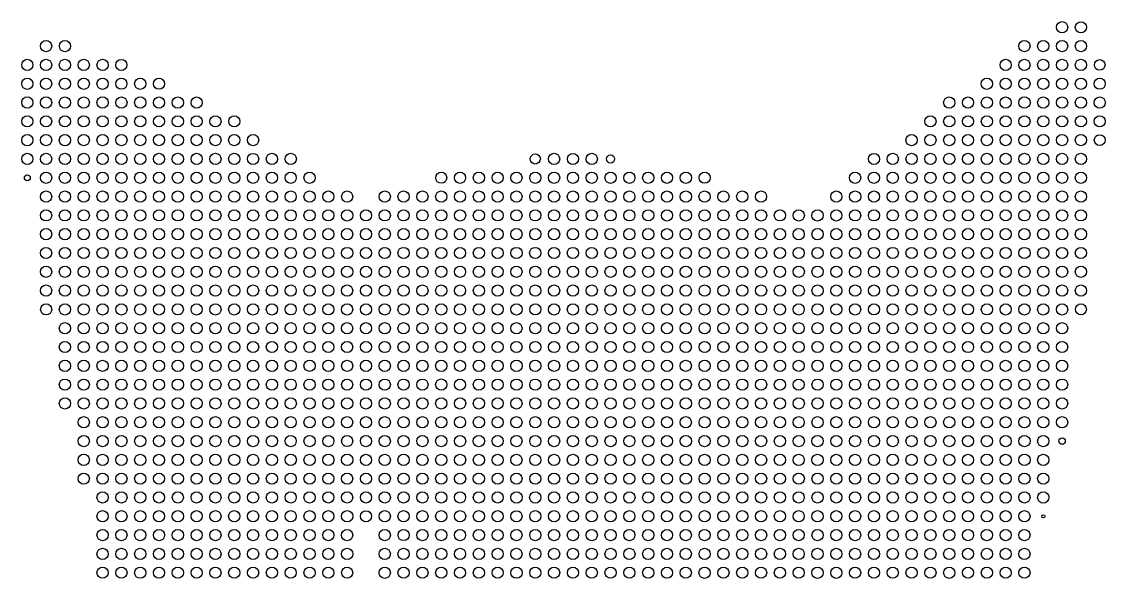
# Model space of a CAD drawing. Header units: centimetres. Extents: x -14.39 to -5.09, y -2.35 to 7.11.
# Drawn here: x -14.39 to -5.25, y 2.41 to 7.11 of the extents above; entities that cross this region are included whole.
import ezdxf

# ---------------------------------------------------------------- set-up
doc = ezdxf.new("R2010")
doc.units = ezdxf.units.CM
doc.layers.add('Predeterminado', color=7, linetype='Continuous')

msp = doc.modelspace()

# ---------------------------------------------------------------- linework, layer by layer
at = {"layer": 'Predeterminado'}
for centre, radius in [((-5.611, 7.0651), 0.0476), ((-5.4523, 7.0651), 0.0472), ((-14.1825, 6.9064), 0.0472), ((-14.0237, 6.9064), 0.0472), ((-5.9285, 6.9064), 0.0474), ((-5.7698, 6.9064), 0.0474), ((-5.611, 6.9064), 0.0476), ((-5.4523, 6.9064), 0.0476), ((-14.3412, 6.7476), 0.0472), ((-14.1825, 6.7476), 0.0474), ((-14.0237, 6.7476), 0.0475), ((-13.865, 6.7476), 0.0474), ((-13.7063, 6.7476), 0.0474), ((-13.5475, 6.7476), 0.0469), ((-6.0872, 6.7476), 0.0474), ((-5.9285, 6.7476), 0.0474), ((-5.7698, 6.7476), 0.0474), ((-5.611, 6.7476), 0.0474), ((-5.4523, 6.7476), 0.0474), ((-5.2936, 6.7476), 0.045), ((-14.3412, 6.5889), 0.0476), ((-14.1825, 6.5889), 0.0474), ((-14.0237, 6.5889), 0.0474), ((-13.865, 6.5889), 0.0474), ((-13.7063, 6.5889), 0.0475), ((-13.5475, 6.5889), 0.0472), ((-13.3888, 6.5889), 0.0474), ((-13.2301, 6.5889), 0.0472), ((-6.2459, 6.5889), 0.0476), ((-6.0872, 6.5889), 0.0474), ((-5.9285, 6.5889), 0.0474), ((-5.7698, 6.5889), 0.0474), ((-5.611, 6.5889), 0.0474), ((-5.4523, 6.5889), 0.0474), ((-5.2936, 6.5889), 0.0471), ((-14.3412, 6.4302), 0.0476), ((-14.1825, 6.4302), 0.0476), ((-14.0237, 6.4302), 0.0474), ((-13.865, 6.4302), 0.0475), ((-13.7063, 6.4302), 0.0476), ((-13.5475, 6.4302), 0.0474), ((-13.3888, 6.4302), 0.0476), ((-13.2301, 6.4302), 0.0474), ((-13.0713, 6.4302), 0.0474), ((-12.9126, 6.4302), 0.0474), ((-6.5634, 6.4302), 0.0471), ((-6.4047, 6.4302), 0.0474), ((-6.2459, 6.4302), 0.0474), ((-6.0872, 6.4302), 0.0475), ((-5.9285, 6.4302), 0.0476), ((-5.7698, 6.4302), 0.0474), ((-5.611, 6.4302), 0.0474), ((-5.4523, 6.4302), 0.0474), ((-5.2936, 6.4302), 0.0472), ((-14.3412, 6.2714), 0.0476), ((-14.1825, 6.2714), 0.0474), ((-14.0237, 6.2714), 0.0475), ((-13.865, 6.2714), 0.0475), ((-13.7063, 6.2714), 0.0474), ((-13.5475, 6.2714), 0.0476), ((-13.3888, 6.2714), 0.0475), ((-13.2301, 6.2714), 0.0472), ((-13.0713, 6.2714), 0.0474), ((-12.9126, 6.2714), 0.0476), ((-12.7539, 6.2714), 0.0474), ((-12.5951, 6.2714), 0.0472), ((-6.7221, 6.2714), 0.0474), ((-6.5634, 6.2714), 0.0476), ((-6.4047, 6.2714), 0.0474), ((-6.2459, 6.2714), 0.0474), ((-6.0872, 6.2714), 0.0476), ((-5.9285, 6.2714), 0.0474), ((-5.7698, 6.2714), 0.0474), ((-5.611, 6.2714), 0.0474), ((-5.4523, 6.2714), 0.0474), ((-5.2936, 6.2714), 0.0471), ((-14.3412, 6.1127), 0.0476), ((-14.1825, 6.1127), 0.0474), ((-14.0237, 6.1127), 0.0476), ((-13.865, 6.1127), 0.0474), ((-13.7063, 6.1127), 0.0474), ((-13.5475, 6.1127), 0.0474), ((-13.3888, 6.1127), 0.0474), ((-13.2301, 6.1127), 0.0474), ((-13.0713, 6.1127), 0.0474), ((-12.9126, 6.1127), 0.0474), ((-12.7539, 6.1127), 0.0474), ((-12.5951, 6.1127), 0.0474), ((-12.4364, 6.1127), 0.0474), ((-6.8809, 6.1127), 0.0475), ((-6.7221, 6.1127), 0.0474), ((-6.5634, 6.1127), 0.0474), ((-6.4047, 6.1127), 0.0474), ((-6.2459, 6.1127), 0.0474), ((-6.0872, 6.1127), 0.0474), ((-5.9285, 6.1127), 0.0474), ((-5.7698, 6.1127), 0.0474), ((-5.611, 6.1127), 0.0474), ((-5.4523, 6.1127), 0.0474), ((-5.2936, 6.1127), 0.0459), ((-14.3412, 5.954), 0.0474), ((-14.1825, 5.954), 0.0474), ((-14.0237, 5.954), 0.0475), ((-13.865, 5.954), 0.0474), ((-13.7063, 5.954), 0.0474), ((-13.5475, 5.954), 0.0474), ((-13.3888, 5.954), 0.0475), ((-13.2301, 5.954), 0.0474), ((-13.0713, 5.954), 0.0474), ((-12.9126, 5.954), 0.0474), ((-12.7539, 5.954), 0.0474), ((-12.5951, 5.954), 0.0474), ((-12.4364, 5.954), 0.0472), ((-12.2777, 5.954), 0.0476), ((-12.119, 5.954), 0.0476), ((-10.0555, 5.954), 0.0428), ((-9.8967, 5.954), 0.0476), ((-9.738, 5.954), 0.0471), ((-9.5793, 5.954), 0.0474), ((-9.4205, 5.954), 0.0344), ((-7.1983, 5.954), 0.0472), ((-7.0396, 5.954), 0.0474), ((-6.8809, 5.954), 0.0474), ((-6.7221, 5.954), 0.0474), ((-6.5634, 5.954), 0.0476), ((-6.4047, 5.954), 0.0474), ((-6.2459, 5.954), 0.0474), ((-6.0872, 5.954), 0.0474), ((-5.9285, 5.954), 0.0474), ((-5.7698, 5.954), 0.0474), ((-5.611, 5.954), 0.0474), ((-5.4523, 5.954), 0.0474), ((-14.3412, 5.7952), 0.025), ((-14.1825, 5.7952), 0.0475), ((-14.0237, 5.7952), 0.0474), ((-13.865, 5.7952), 0.0474), ((-13.7063, 5.7952), 0.0472), ((-13.5475, 5.7952), 0.0474), ((-13.3888, 5.7952), 0.0476), ((-13.2301, 5.7952), 0.0474), ((-13.0713, 5.7952), 0.0472), ((-12.9126, 5.7952), 0.0474), ((-12.7539, 5.7952), 0.0474), ((-12.5951, 5.7952), 0.0474), ((-12.4364, 5.7952), 0.0474), ((-12.2777, 5.7952), 0.0474), ((-12.119, 5.7952), 0.0474), ((-11.9602, 5.7952), 0.0474), ((-10.8491, 5.7952), 0.0467), ((-10.6904, 5.7952), 0.0474), ((-10.5317, 5.7952), 0.0474), ((-10.3729, 5.7952), 0.0472), ((-10.2142, 5.7952), 0.0474), ((-10.0555, 5.7952), 0.0474), ((-9.8967, 5.7952), 0.0476), ((-9.738, 5.7952), 0.0472), ((-9.5793, 5.7952), 0.0474), ((-9.4205, 5.7952), 0.0474), ((-9.2618, 5.7952), 0.0474), ((-9.1031, 5.7952), 0.0474), ((-8.9444, 5.7952), 0.0476), ((-8.7856, 5.7952), 0.0476), ((-8.6269, 5.7952), 0.0469), ((-7.3571, 5.7952), 0.0474), ((-7.1983, 5.7952), 0.0476), ((-7.0396, 5.7952), 0.0474), ((-6.8809, 5.7952), 0.0472), ((-6.7221, 5.7952), 0.0474), ((-6.5634, 5.7952), 0.0476), ((-6.4047, 5.7952), 0.0474), ((-6.2459, 5.7952), 0.0474), ((-6.0872, 5.7952), 0.0474), ((-5.9285, 5.7952), 0.0474), ((-5.7698, 5.7952), 0.0474), ((-5.611, 5.7952), 0.0474), ((-5.4523, 5.7952), 0.0474), ((-14.1825, 5.6365), 0.0474), ((-14.0237, 5.6365), 0.0474), ((-13.865, 5.6365), 0.0472), ((-13.7063, 5.6365), 0.0474), ((-13.5475, 5.6365), 0.0474), ((-13.3888, 5.6365), 0.0474), ((-13.2301, 5.6365), 0.0475), ((-13.0713, 5.6365), 0.0474), ((-12.9126, 5.6365), 0.0474), ((-12.7539, 5.6365), 0.0474), ((-12.5951, 5.6365), 0.0474), ((-12.4364, 5.6365), 0.0474), ((-12.2777, 5.6365), 0.0476), ((-12.119, 5.6365), 0.0474), ((-11.9602, 5.6365), 0.0474), ((-11.8015, 5.6365), 0.0474), ((-11.6428, 5.6365), 0.0472), ((-11.3253, 5.6365), 0.0476), ((-11.1666, 5.6365), 0.0474), ((-11.0078, 5.6365), 0.0474), ((-10.8491, 5.6365), 0.0475), ((-10.6904, 5.6365), 0.0474), ((-10.5317, 5.6365), 0.0474), ((-10.3729, 5.6365), 0.0474), ((-10.2142, 5.6365), 0.0474), ((-10.0555, 5.6365), 0.0474), ((-9.8967, 5.6365), 0.0476), ((-9.738, 5.6365), 0.0474), ((-9.5793, 5.6365), 0.0476), ((-9.4205, 5.6365), 0.0475), ((-9.2618, 5.6365), 0.0474), ((-9.1031, 5.6365), 0.0474), ((-8.9444, 5.6365), 0.0476), ((-8.7856, 5.6365), 0.0476), ((-8.6269, 5.6365), 0.0476), ((-8.4682, 5.6365), 0.0474), ((-8.3094, 5.6365), 0.0475), ((-8.1507, 5.6365), 0.0472), ((-7.5158, 5.6365), 0.0474), ((-7.3571, 5.6365), 0.0476), ((-7.1983, 5.6365), 0.0472), ((-7.0396, 5.6365), 0.0474), ((-6.8809, 5.6365), 0.0474), ((-6.7221, 5.6365), 0.0474), ((-6.5634, 5.6365), 0.0472), ((-6.4047, 5.6365), 0.0476), ((-6.2459, 5.6365), 0.0474), ((-6.0872, 5.6365), 0.0474), ((-5.9285, 5.6365), 0.0474), ((-5.7698, 5.6365), 0.0474), ((-5.611, 5.6365), 0.0474), ((-5.4523, 5.6365), 0.0476), ((-14.1825, 5.4778), 0.0475), ((-14.0237, 5.4778), 0.0474), ((-13.865, 5.4778), 0.0474), ((-13.7063, 5.4778), 0.0476), ((-13.5475, 5.4778), 0.0474), ((-13.3888, 5.4778), 0.0476), ((-13.2301, 5.4778), 0.0474), ((-13.0713, 5.4778), 0.0474), ((-12.9126, 5.4778), 0.0474), ((-12.7539, 5.4778), 0.0472), ((-12.5951, 5.4778), 0.0474), ((-12.4364, 5.4778), 0.0476), ((-12.2777, 5.4778), 0.0474), ((-12.119, 5.4778), 0.0474), ((-11.9602, 5.4778), 0.0474), ((-11.8015, 5.4778), 0.0474), ((-11.6428, 5.4778), 0.0476), ((-11.484, 5.4778), 0.0474), ((-11.3253, 5.4778), 0.0474), ((-11.1666, 5.4778), 0.0474), ((-11.0078, 5.4778), 0.0474), ((-10.8491, 5.4778), 0.0474), ((-10.6904, 5.4778), 0.0476), ((-10.5317, 5.4778), 0.0474), ((-10.3729, 5.4778), 0.0474), ((-10.2142, 5.4778), 0.0474), ((-10.0555, 5.4778), 0.0474), ((-9.8967, 5.4778), 0.0474), ((-9.738, 5.4778), 0.0474), ((-9.5793, 5.4778), 0.0474), ((-9.4205, 5.4778), 0.0474), ((-9.2618, 5.4778), 0.0474), ((-9.1031, 5.4778), 0.0472), ((-8.9444, 5.4778), 0.0476), ((-8.7856, 5.4778), 0.0476), ((-8.6269, 5.4778), 0.0476), ((-8.4682, 5.4778), 0.0474), ((-8.3094, 5.4778), 0.0474), ((-8.1507, 5.4778), 0.0476), ((-7.992, 5.4778), 0.0474), ((-7.8332, 5.4778), 0.0476), ((-7.6745, 5.4778), 0.0476), ((-7.5158, 5.4778), 0.0476), ((-7.3571, 5.4778), 0.0474), ((-7.1983, 5.4778), 0.0474), ((-7.0396, 5.4778), 0.0474), ((-6.8809, 5.4778), 0.0476), ((-6.7221, 5.4778), 0.0474), ((-6.5634, 5.4778), 0.0476), ((-6.4047, 5.4778), 0.0474), ((-6.2459, 5.4778), 0.0472), ((-6.0872, 5.4778), 0.0472), ((-5.9285, 5.4778), 0.0474), ((-5.7698, 5.4778), 0.0474), ((-5.611, 5.4778), 0.0476), ((-5.4523, 5.4778), 0.0474), ((-14.1825, 5.3191), 0.0474), ((-14.0237, 5.3191), 0.0474), ((-13.865, 5.3191), 0.0474), ((-13.7063, 5.3191), 0.0474), ((-13.5475, 5.3191), 0.0474), ((-13.3888, 5.3191), 0.0474), ((-13.2301, 5.3191), 0.0474), ((-13.0713, 5.3191), 0.0474), ((-12.9126, 5.3191), 0.0472), ((-12.7539, 5.3191), 0.0474), ((-12.5951, 5.3191), 0.0474), ((-12.4364, 5.3191), 0.0476), ((-12.2777, 5.3191), 0.0474), ((-12.119, 5.3191), 0.0474), ((-11.9602, 5.3191), 0.0475), ((-11.8015, 5.3191), 0.0474), ((-11.6428, 5.3191), 0.0474), ((-11.484, 5.3191), 0.0476), ((-11.3253, 5.3191), 0.0474), ((-11.1666, 5.3191), 0.0476), ((-11.0078, 5.3191), 0.0474), ((-10.8491, 5.3191), 0.0472), ((-10.6904, 5.3191), 0.0474), ((-10.5317, 5.3191), 0.0476), ((-10.3729, 5.3191), 0.0476), ((-10.2142, 5.3191), 0.0474), ((-10.0555, 5.3191), 0.0474), ((-9.8967, 5.3191), 0.0474), ((-9.738, 5.3191), 0.0474), ((-9.5793, 5.3191), 0.0474), ((-9.4205, 5.3191), 0.0476), ((-9.2618, 5.3191), 0.0474), ((-9.1031, 5.3191), 0.0474), ((-8.9444, 5.3191), 0.0472), ((-8.7856, 5.3191), 0.0474), ((-8.6269, 5.3191), 0.0474), ((-8.4682, 5.3191), 0.0476), ((-8.3094, 5.3191), 0.0476), ((-8.1507, 5.3191), 0.0474), ((-7.992, 5.3191), 0.0474), ((-7.8332, 5.3191), 0.0474), ((-7.6745, 5.3191), 0.0474), ((-7.5158, 5.3191), 0.0474), ((-7.3571, 5.3191), 0.0474), ((-7.1983, 5.3191), 0.0474), ((-7.0396, 5.3191), 0.0474), ((-6.8809, 5.3191), 0.0474), ((-6.7221, 5.3191), 0.0474), ((-6.5634, 5.3191), 0.0476), ((-6.4047, 5.3191), 0.0474), ((-6.2459, 5.3191), 0.0474), ((-6.0872, 5.3191), 0.0474), ((-5.9285, 5.3191), 0.0474), ((-5.7698, 5.3191), 0.0474), ((-5.611, 5.3191), 0.0476), ((-5.4523, 5.3191), 0.0474), ((-14.1825, 5.1603), 0.0474), ((-14.0237, 5.1603), 0.0474), ((-13.865, 5.1603), 0.0474), ((-13.7063, 5.1603), 0.0474), ((-13.5475, 5.1603), 0.0474), ((-13.3888, 5.1603), 0.0474), ((-13.2301, 5.1603), 0.0472), ((-13.0713, 5.1603), 0.0474), ((-12.9126, 5.1603), 0.0474), ((-12.7539, 5.1603), 0.0474), ((-12.5951, 5.1603), 0.0475), ((-12.4364, 5.1603), 0.0474), ((-12.2777, 5.1603), 0.0474), ((-12.119, 5.1603), 0.0476), ((-11.9602, 5.1603), 0.0474), ((-11.8015, 5.1603), 0.0476), ((-11.6428, 5.1603), 0.0476), ((-11.484, 5.1603), 0.0474), ((-11.3253, 5.1603), 0.0474), ((-11.1666, 5.1603), 0.0476), ((-11.0078, 5.1603), 0.0474), ((-10.8491, 5.1603), 0.0474), ((-10.6904, 5.1603), 0.0474), ((-10.5317, 5.1603), 0.0474), ((-10.3729, 5.1603), 0.0476), ((-10.2142, 5.1603), 0.0476), ((-10.0555, 5.1603), 0.0476), ((-9.8967, 5.1603), 0.0474), ((-9.738, 5.1603), 0.0476), ((-9.5793, 5.1603), 0.0474), ((-9.4205, 5.1603), 0.0476), ((-9.2618, 5.1603), 0.0476), ((-9.1031, 5.1603), 0.0476), ((-8.9444, 5.1603), 0.0474), ((-8.7856, 5.1603), 0.0474), ((-8.6269, 5.1603), 0.0474), ((-8.4682, 5.1603), 0.0476), ((-8.3094, 5.1603), 0.0476), ((-8.1507, 5.1603), 0.0476), ((-7.992, 5.1603), 0.0475), ((-7.8332, 5.1603), 0.0474), ((-7.6745, 5.1603), 0.0474), ((-7.5158, 5.1603), 0.0474), ((-7.3571, 5.1603), 0.0474), ((-7.1983, 5.1603), 0.0476), ((-7.0396, 5.1603), 0.0476), ((-6.8809, 5.1603), 0.0474), ((-6.7221, 5.1603), 0.0474), ((-6.5634, 5.1603), 0.0474), ((-6.4047, 5.1603), 0.0474), ((-6.2459, 5.1603), 0.0474), ((-6.0872, 5.1603), 0.0476), ((-5.9285, 5.1603), 0.0476), ((-5.7698, 5.1603), 0.0474), ((-5.611, 5.1603), 0.0474), ((-5.4523, 5.1603), 0.0474), ((-14.1825, 5.0016), 0.0476), ((-14.0237, 5.0016), 0.0474), ((-13.865, 5.0016), 0.0474), ((-13.7063, 5.0016), 0.0475), ((-13.5475, 5.0016), 0.0476), ((-13.3888, 5.0016), 0.0474), ((-13.2301, 5.0016), 0.0474), ((-13.0713, 5.0016), 0.0476), ((-12.9126, 5.0016), 0.0474), ((-12.7539, 5.0016), 0.0474), ((-12.5951, 5.0016), 0.0476), ((-12.4364, 5.0016), 0.0474), ((-12.2777, 5.0016), 0.0474), ((-12.119, 5.0016), 0.0476), ((-11.9602, 5.0016), 0.0474), ((-11.8015, 5.0016), 0.0474), ((-11.6428, 5.0016), 0.0475), ((-11.484, 5.0016), 0.0474), ((-11.3253, 5.0016), 0.0474), ((-11.1666, 5.0016), 0.0474), ((-11.0078, 5.0016), 0.0472), ((-10.8491, 5.0016), 0.0474), ((-10.6904, 5.0016), 0.0474), ((-10.5317, 5.0016), 0.0474), ((-10.3729, 5.0016), 0.0476), ((-10.2142, 5.0016), 0.0472), ((-10.0555, 5.0016), 0.0474), ((-9.8967, 5.0016), 0.0474), ((-9.738, 5.0016), 0.0475), ((-9.5793, 5.0016), 0.0474), ((-9.4205, 5.0016), 0.0476), ((-9.2618, 5.0016), 0.0472), ((-9.1031, 5.0016), 0.0474), ((-8.9444, 5.0016), 0.0474), ((-8.7856, 5.0016), 0.0475), ((-8.6269, 5.0016), 0.0474), ((-8.4682, 5.0016), 0.0476), ((-8.3094, 5.0016), 0.0474), ((-8.1507, 5.0016), 0.0474), ((-7.992, 5.0016), 0.0474), ((-7.8332, 5.0016), 0.0475), ((-7.6745, 5.0016), 0.0474), ((-7.5158, 5.0016), 0.0474), ((-7.3571, 5.0016), 0.0476), ((-7.1983, 5.0016), 0.0474), ((-7.0396, 5.0016), 0.0476), ((-6.8809, 5.0016), 0.0475), ((-6.7221, 5.0016), 0.0474), ((-6.5634, 5.0016), 0.0474), ((-6.4047, 5.0016), 0.0474), ((-6.2459, 5.0016), 0.0474), ((-6.0872, 5.0016), 0.0476), ((-5.9285, 5.0016), 0.0474), ((-5.7698, 5.0016), 0.0476), ((-5.611, 5.0016), 0.0474), ((-5.4523, 5.0016), 0.0474), ((-14.1825, 4.8429), 0.0476), ((-14.0237, 4.8429), 0.0474), ((-13.865, 4.8429), 0.0474), ((-13.7063, 4.8429), 0.0476), ((-13.5475, 4.8429), 0.0474), ((-13.3888, 4.8429), 0.0475), ((-13.2301, 4.8429), 0.0473), ((-13.0713, 4.8429), 0.0474), ((-12.9126, 4.8429), 0.0476), ((-12.7539, 4.8429), 0.0476), ((-12.5951, 4.8429), 0.0474), ((-12.4364, 4.8429), 0.0474), ((-12.2777, 4.8429), 0.0474), ((-12.119, 4.8429), 0.0472), ((-11.9602, 4.8429), 0.0474), ((-11.8015, 4.8429), 0.0476), ((-11.6428, 4.8429), 0.0474), ((-11.484, 4.8429), 0.0474), ((-11.3253, 4.8429), 0.0474), ((-11.1666, 4.8429), 0.0474), ((-11.0078, 4.8429), 0.0474), ((-10.8491, 4.8429), 0.0474), ((-10.6904, 4.8429), 0.0474), ((-10.5317, 4.8429), 0.0474), ((-10.3729, 4.8429), 0.0474), ((-10.2142, 4.8429), 0.0476), ((-10.0555, 4.8429), 0.0474), ((-9.8967, 4.8429), 0.0474), ((-9.738, 4.8429), 0.0474), ((-9.5793, 4.8429), 0.0476), ((-9.4205, 4.8429), 0.0474), ((-9.2618, 4.8429), 0.0474), ((-9.1031, 4.8429), 0.0476), ((-8.9444, 4.8429), 0.0474), ((-8.7856, 4.8429), 0.0474), ((-8.6269, 4.8429), 0.0474), ((-8.4682, 4.8429), 0.0474), ((-8.3094, 4.8429), 0.0476), ((-8.1507, 4.8429), 0.0476), ((-7.992, 4.8429), 0.0472), ((-7.8332, 4.8429), 0.0475), ((-7.6745, 4.8429), 0.0474), ((-7.5158, 4.8429), 0.0474), ((-7.3571, 4.8429), 0.0476), ((-7.1983, 4.8429), 0.0472), ((-7.0396, 4.8429), 0.0474), ((-6.8809, 4.8429), 0.0474), ((-6.7221, 4.8429), 0.0474), ((-6.5634, 4.8429), 0.0474), ((-6.4047, 4.8429), 0.0474), ((-6.2459, 4.8429), 0.0473), ((-6.0872, 4.8429), 0.0474), ((-5.9285, 4.8429), 0.0476), ((-5.7698, 4.8429), 0.0474), ((-5.611, 4.8429), 0.0476), ((-5.4523, 4.8429), 0.0474), ((-14.1825, 4.6841), 0.0469), ((-14.0237, 4.6841), 0.0474), ((-13.865, 4.6841), 0.0475), ((-13.7063, 4.6841), 0.0474), ((-13.5475, 4.6841), 0.0474), ((-13.3888, 4.6841), 0.0474), ((-13.2301, 4.6841), 0.0474), ((-13.0713, 4.6841), 0.0472), ((-12.9126, 4.6841), 0.0476), ((-12.7539, 4.6841), 0.0474), ((-12.5951, 4.6841), 0.0474), ((-12.4364, 4.6841), 0.0474), ((-12.2777, 4.6841), 0.0474), ((-12.119, 4.6841), 0.0472), ((-11.9602, 4.6841), 0.0474), ((-11.8015, 4.6841), 0.0472), ((-11.6428, 4.6841), 0.0474), ((-11.484, 4.6841), 0.0474), ((-11.3253, 4.6841), 0.0474), ((-11.1666, 4.6841), 0.0476), ((-11.0078, 4.6841), 0.0474), ((-10.8491, 4.6841), 0.0474), ((-10.6904, 4.6841), 0.0474), ((-10.5317, 4.6841), 0.0474), ((-10.3729, 4.6841), 0.0474), ((-10.2142, 4.6841), 0.0476), ((-10.0555, 4.6841), 0.0472), ((-9.8967, 4.6841), 0.0474), ((-9.738, 4.6841), 0.0475), ((-9.5793, 4.6841), 0.0474), ((-9.4205, 4.6841), 0.0474), ((-9.2618, 4.6841), 0.0475), ((-9.1031, 4.6841), 0.0472), ((-8.9444, 4.6841), 0.0475), ((-8.7856, 4.6841), 0.0474), ((-8.6269, 4.6841), 0.0474), ((-8.4682, 4.6841), 0.0474), ((-8.3094, 4.6841), 0.0474), ((-8.1507, 4.6841), 0.0472), ((-7.992, 4.6841), 0.0476), ((-7.8332, 4.6841), 0.0474), ((-7.6745, 4.6841), 0.0474), ((-7.5158, 4.6841), 0.0474), ((-7.3571, 4.6841), 0.0474), ((-7.1983, 4.6841), 0.0472), ((-7.0396, 4.6841), 0.0476), ((-6.8809, 4.6841), 0.0474), ((-6.7221, 4.6841), 0.0474), ((-6.5634, 4.6841), 0.0474), ((-6.4047, 4.6841), 0.0472), ((-6.2459, 4.6841), 0.0472), ((-6.0872, 4.6841), 0.0476), ((-5.9285, 4.6841), 0.0474), ((-5.7698, 4.6841), 0.0474), ((-5.611, 4.6841), 0.0476), ((-5.4523, 4.6841), 0.0465), ((-14.0237, 4.5254), 0.0474), ((-13.865, 4.5254), 0.0474), ((-13.7063, 4.5254), 0.0474), ((-13.5475, 4.5254), 0.0474), ((-13.3888, 4.5254), 0.0475), ((-13.2301, 4.5254), 0.0474), ((-13.0713, 4.5254), 0.0474), ((-12.9126, 4.5254), 0.0474), ((-12.7539, 4.5254), 0.0474), ((-12.5951, 4.5254), 0.0475), ((-12.4364, 4.5254), 0.0474), ((-12.2777, 4.5254), 0.0474), ((-12.119, 4.5254), 0.0474), ((-11.9602, 4.5254), 0.0476), ((-11.8015, 4.5254), 0.0474), ((-11.6428, 4.5254), 0.0474), ((-11.484, 4.5254), 0.0474), ((-11.3253, 4.5254), 0.0474), ((-11.1666, 4.5254), 0.0474), ((-11.0078, 4.5254), 0.0476), ((-10.8491, 4.5254), 0.0474), ((-10.6904, 4.5254), 0.0474), ((-10.5317, 4.5254), 0.0472), ((-10.3729, 4.5254), 0.0474), ((-10.2142, 4.5254), 0.0474), ((-10.0555, 4.5254), 0.0474), ((-9.8967, 4.5254), 0.0474), ((-9.738, 4.5254), 0.0474), ((-9.5793, 4.5254), 0.0474), ((-9.4205, 4.5254), 0.0474), ((-9.2618, 4.5254), 0.0474), ((-9.1031, 4.5254), 0.0474), ((-8.9444, 4.5254), 0.0475), ((-8.7856, 4.5254), 0.0474), ((-8.6269, 4.5254), 0.0474), ((-8.4682, 4.5254), 0.0474), ((-8.3094, 4.5254), 0.0474), ((-8.1507, 4.5254), 0.0474), ((-7.992, 4.5254), 0.0474), ((-7.8332, 4.5254), 0.0474), ((-7.6745, 4.5254), 0.0474), ((-7.5158, 4.5254), 0.0474), ((-7.3571, 4.5254), 0.0474), ((-7.1983, 4.5254), 0.0474), ((-7.0396, 4.5254), 0.0472), ((-6.8809, 4.5254), 0.0474), ((-6.7221, 4.5254), 0.0474), ((-6.5634, 4.5254), 0.0474), ((-6.4047, 4.5254), 0.0474), ((-6.2459, 4.5254), 0.0474), ((-6.0872, 4.5254), 0.0474), ((-5.9285, 4.5254), 0.0474), ((-5.7698, 4.5254), 0.0474), ((-5.611, 4.5254), 0.0474), ((-14.0237, 4.3667), 0.0474), ((-13.865, 4.3667), 0.0474), ((-13.7063, 4.3667), 0.0474), ((-13.5475, 4.3667), 0.0474), ((-13.3888, 4.3667), 0.0473), ((-13.2301, 4.3667), 0.0476), ((-13.0713, 4.3667), 0.0476), ((-12.9126, 4.3667), 0.0476), ((-12.7539, 4.3667), 0.0474), ((-12.5951, 4.3667), 0.0474), ((-12.4364, 4.3667), 0.0474), ((-12.2777, 4.3667), 0.0474), ((-12.119, 4.3667), 0.0475), ((-11.9602, 4.3667), 0.0476), ((-11.8015, 4.3667), 0.0474), ((-11.6428, 4.3667), 0.0474), ((-11.484, 4.3667), 0.0474), ((-11.3253, 4.3667), 0.0476), ((-11.1666, 4.3667), 0.0474), ((-11.0078, 4.3667), 0.0475), ((-10.8491, 4.3667), 0.0476), ((-10.6904, 4.3667), 0.0474), ((-10.5317, 4.3667), 0.0474), ((-10.3729, 4.3667), 0.0474), ((-10.2142, 4.3667), 0.0474), ((-10.0555, 4.3667), 0.0474), ((-9.8967, 4.3667), 0.0476), ((-9.738, 4.3667), 0.0476), ((-9.5793, 4.3667), 0.0474), ((-9.4205, 4.3667), 0.0474), ((-9.2618, 4.3667), 0.0474), ((-9.1031, 4.3667), 0.0474), ((-8.9444, 4.3667), 0.0476), ((-8.7856, 4.3667), 0.0474), ((-8.6269, 4.3667), 0.0474), ((-8.4682, 4.3667), 0.0474), ((-8.3094, 4.3667), 0.0474), ((-8.1507, 4.3667), 0.0474), ((-7.992, 4.3667), 0.0474), ((-7.8332, 4.3667), 0.0474), ((-7.6745, 4.3667), 0.0474), ((-7.5158, 4.3667), 0.0476), ((-7.3571, 4.3667), 0.0474), ((-7.1983, 4.3667), 0.0474), ((-7.0396, 4.3667), 0.0474), ((-6.8809, 4.3667), 0.0474), ((-6.7221, 4.3667), 0.0474), ((-6.5634, 4.3667), 0.0472), ((-6.4047, 4.3667), 0.0476), ((-6.2459, 4.3667), 0.0472), ((-6.0872, 4.3667), 0.0474), ((-5.9285, 4.3667), 0.0474), ((-5.7698, 4.3667), 0.0474), ((-5.611, 4.3667), 0.0472), ((-14.0237, 4.2079), 0.0474), ((-13.865, 4.2079), 0.0474), ((-13.7063, 4.2079), 0.0472), ((-13.5475, 4.2079), 0.0474), ((-13.3888, 4.2079), 0.0476), ((-13.2301, 4.2079), 0.0474), ((-13.0713, 4.2079), 0.0476), ((-12.9126, 4.2079), 0.0472), ((-12.7539, 4.2079), 0.0474), ((-12.5951, 4.2079), 0.0474), ((-12.4364, 4.2079), 0.0474), ((-12.2777, 4.2079), 0.0474), ((-12.119, 4.2079), 0.0472), ((-11.9602, 4.2079), 0.0473), ((-11.8015, 4.2079), 0.0474), ((-11.6428, 4.2079), 0.0472), ((-11.484, 4.2079), 0.0474), ((-11.3253, 4.2079), 0.0475), ((-11.1666, 4.2079), 0.0476), ((-11.0078, 4.2079), 0.0474), ((-10.8491, 4.2079), 0.0474), ((-10.6904, 4.2079), 0.0472), ((-10.5317, 4.2079), 0.0474), ((-10.3729, 4.2079), 0.0475), ((-10.2142, 4.2079), 0.0476), ((-10.0555, 4.2079), 0.0474), ((-9.8967, 4.2079), 0.0472), ((-9.738, 4.2079), 0.0472), ((-9.5793, 4.2079), 0.0474), ((-9.4205, 4.2079), 0.0474), ((-9.2618, 4.2079), 0.0472), ((-9.1031, 4.2079), 0.0476), ((-8.9444, 4.2079), 0.0475), ((-8.7856, 4.2079), 0.0472), ((-8.6269, 4.2079), 0.0474), ((-8.4682, 4.2079), 0.0474), ((-8.3094, 4.2079), 0.0475), ((-8.1507, 4.2079), 0.0474), ((-7.992, 4.2079), 0.0474), ((-7.8332, 4.2079), 0.0472), ((-7.6745, 4.2079), 0.0474), ((-7.5158, 4.2079), 0.0476), ((-7.3571, 4.2079), 0.0475), ((-7.1983, 4.2079), 0.0474), ((-7.0396, 4.2079), 0.0474), ((-6.8809, 4.2079), 0.0472), ((-6.7221, 4.2079), 0.0474), ((-6.5634, 4.2079), 0.0476), ((-6.4047, 4.2079), 0.0474), ((-6.2459, 4.2079), 0.0472), ((-6.0872, 4.2079), 0.0472), ((-5.9285, 4.2079), 0.0474), ((-5.7698, 4.2079), 0.0474), ((-5.611, 4.2079), 0.0474), ((-14.0237, 4.0492), 0.0474), ((-13.865, 4.0492), 0.0472), ((-13.7063, 4.0492), 0.0472), ((-13.5475, 4.0492), 0.0474), ((-13.3888, 4.0492), 0.0474), ((-13.2301, 4.0492), 0.0474), ((-13.0713, 4.0492), 0.0474), ((-12.9126, 4.0492), 0.0473), ((-12.7539, 4.0492), 0.0474), ((-12.5951, 4.0492), 0.0474), ((-12.4364, 4.0492), 0.0474), ((-12.2777, 4.0492), 0.0474), ((-12.119, 4.0492), 0.0474), ((-11.9602, 4.0492), 0.0474), ((-11.8015, 4.0492), 0.0474), ((-11.6428, 4.0492), 0.0472), ((-11.484, 4.0492), 0.0474), ((-11.3253, 4.0492), 0.0474), ((-11.1666, 4.0492), 0.0475), ((-11.0078, 4.0492), 0.0474), ((-10.8491, 4.0492), 0.0476), ((-10.6904, 4.0492), 0.0472), ((-10.5317, 4.0492), 0.0474), ((-10.3729, 4.0492), 0.0474), ((-10.2142, 4.0492), 0.0475), ((-10.0555, 4.0492), 0.0474), ((-9.8967, 4.0492), 0.0474), ((-9.738, 4.0492), 0.0472), ((-9.5793, 4.0492), 0.0476), ((-9.4205, 4.0492), 0.0474), ((-9.2618, 4.0492), 0.0476), ((-9.1031, 4.0492), 0.0474), ((-8.9444, 4.0492), 0.0474), ((-8.7856, 4.0492), 0.0472), ((-8.6269, 4.0492), 0.0476), ((-8.4682, 4.0492), 0.0474), ((-8.3094, 4.0492), 0.0475), ((-8.1507, 4.0492), 0.0474), ((-7.992, 4.0492), 0.0472), ((-7.8332, 4.0492), 0.0472), ((-7.6745, 4.0492), 0.0474), ((-7.5158, 4.0492), 0.0474), ((-7.3571, 4.0492), 0.0474), ((-7.1983, 4.0492), 0.0474), ((-7.0396, 4.0492), 0.0472), ((-6.8809, 4.0492), 0.0472), ((-6.7221, 4.0492), 0.0474), ((-6.5634, 4.0492), 0.0474), ((-6.4047, 4.0492), 0.0472), ((-6.2459, 4.0492), 0.0474), ((-6.0872, 4.0492), 0.0474), ((-5.9285, 4.0492), 0.0474), ((-5.7698, 4.0492), 0.0474), ((-5.611, 4.0492), 0.0474), ((-14.0237, 3.8905), 0.0474), ((-13.865, 3.8905), 0.0472), ((-13.7063, 3.8905), 0.0474), ((-13.5475, 3.8905), 0.0474), ((-13.3888, 3.8905), 0.0476), ((-13.2301, 3.8905), 0.0475), ((-13.0713, 3.8905), 0.0474), ((-12.9126, 3.8905), 0.0473), ((-12.7539, 3.8905), 0.0472), ((-12.5951, 3.8905), 0.0474), ((-12.4364, 3.8905), 0.0474), ((-12.2777, 3.8905), 0.0475), ((-12.119, 3.8905), 0.0476), ((-11.9602, 3.8905), 0.0472), ((-11.8015, 3.8905), 0.0472), ((-11.6428, 3.8905), 0.0476), ((-11.484, 3.8905), 0.0475), ((-11.3253, 3.8905), 0.0475), ((-11.1666, 3.8905), 0.0474), ((-11.0078, 3.8905), 0.0474), ((-10.8491, 3.8905), 0.0474), ((-10.6904, 3.8905), 0.0476), ((-10.5317, 3.8905), 0.0474), ((-10.3729, 3.8905), 0.0475), ((-10.2142, 3.8905), 0.0474), ((-10.0555, 3.8905), 0.0474), ((-9.8967, 3.8905), 0.0474), ((-9.738, 3.8905), 0.0475), ((-9.5793, 3.8905), 0.0474), ((-9.4205, 3.8905), 0.0474), ((-9.2618, 3.8905), 0.0474), ((-9.1031, 3.8905), 0.0474), ((-8.9444, 3.8905), 0.0474), ((-8.7856, 3.8905), 0.0476), ((-8.6269, 3.8905), 0.0474), ((-8.4682, 3.8905), 0.0474), ((-8.3094, 3.8905), 0.0474), ((-8.1507, 3.8905), 0.0474), ((-7.992, 3.8905), 0.0474), ((-7.8332, 3.8905), 0.0475), ((-7.6745, 3.8905), 0.0474), ((-7.5158, 3.8905), 0.0475), ((-7.3571, 3.8905), 0.0475), ((-7.1983, 3.8905), 0.0474), ((-7.0396, 3.8905), 0.0474), ((-6.8809, 3.8905), 0.0475), ((-6.7221, 3.8905), 0.0474), ((-6.5634, 3.8905), 0.0476), ((-6.4047, 3.8905), 0.0475), ((-6.2459, 3.8905), 0.0474), ((-6.0872, 3.8905), 0.0474), ((-5.9285, 3.8905), 0.0474), ((-5.7698, 3.8905), 0.0472), ((-5.611, 3.8905), 0.0475), ((-13.865, 3.7317), 0.0474), ((-13.7063, 3.7317), 0.0474), ((-13.5475, 3.7317), 0.0474), ((-13.3888, 3.7317), 0.0474), ((-13.2301, 3.7317), 0.0474), ((-13.0713, 3.7317), 0.0474), ((-12.9126, 3.7317), 0.0475), ((-12.7539, 3.7317), 0.0474), ((-12.5951, 3.7317), 0.0476), ((-12.4364, 3.7317), 0.0474), ((-12.2777, 3.7317), 0.0474), ((-12.119, 3.7317), 0.0474), ((-11.9602, 3.7317), 0.0474), ((-11.8015, 3.7317), 0.0474), ((-11.6428, 3.7317), 0.0474), ((-11.484, 3.7317), 0.0474), ((-11.3253, 3.7317), 0.0474), ((-11.1666, 3.7317), 0.0474), ((-11.0078, 3.7317), 0.0474), ((-10.8491, 3.7317), 0.0474), ((-10.6904, 3.7317), 0.0474), ((-10.5317, 3.7317), 0.0474), ((-10.3729, 3.7317), 0.0474), ((-10.2142, 3.7317), 0.0474), ((-10.0555, 3.7317), 0.0474), ((-9.8967, 3.7317), 0.0474), ((-9.738, 3.7317), 0.0474), ((-9.5793, 3.7317), 0.0474), ((-9.4205, 3.7317), 0.0474), ((-9.2618, 3.7317), 0.0474), ((-9.1031, 3.7317), 0.0474), ((-8.9444, 3.7317), 0.0474), ((-8.7856, 3.7317), 0.0474), ((-8.6269, 3.7317), 0.0474), ((-8.4682, 3.7317), 0.0474), ((-8.3094, 3.7317), 0.0474), ((-8.1507, 3.7317), 0.0474), ((-7.992, 3.7317), 0.0474), ((-7.8332, 3.7317), 0.0474), ((-7.6745, 3.7317), 0.0474), ((-7.5158, 3.7317), 0.0473), ((-7.3571, 3.7317), 0.0474), ((-7.1983, 3.7317), 0.0474), ((-7.0396, 3.7317), 0.0474), ((-6.8809, 3.7317), 0.0474), ((-6.7221, 3.7317), 0.0476), ((-6.5634, 3.7317), 0.0474), ((-6.4047, 3.7317), 0.0474), ((-6.2459, 3.7317), 0.0474), ((-6.0872, 3.7317), 0.0475), ((-5.9285, 3.7317), 0.0474), ((-5.7698, 3.7317), 0.0474), ((-5.611, 3.7317), 0.0474), ((-13.865, 3.573), 0.0474), ((-13.7063, 3.573), 0.0475), ((-13.5475, 3.573), 0.0475), ((-13.3888, 3.573), 0.0474), ((-13.2301, 3.573), 0.0474), ((-13.0713, 3.573), 0.0474), ((-12.9126, 3.573), 0.0474), ((-12.7539, 3.573), 0.0476), ((-12.5951, 3.573), 0.0475), ((-12.4364, 3.573), 0.0474), ((-12.2777, 3.573), 0.0474), ((-12.119, 3.573), 0.0474), ((-11.9602, 3.573), 0.0474), ((-11.8015, 3.573), 0.0476), ((-11.6428, 3.573), 0.0472), ((-11.484, 3.573), 0.0476), ((-11.3253, 3.573), 0.0474), ((-11.1666, 3.573), 0.0474), ((-11.0078, 3.573), 0.0474), ((-10.8491, 3.573), 0.0474), ((-10.6904, 3.573), 0.0475), ((-10.5317, 3.573), 0.0476), ((-10.3729, 3.573), 0.0474), ((-10.2142, 3.573), 0.0474), ((-10.0555, 3.573), 0.0474), ((-9.8967, 3.573), 0.0474), ((-9.738, 3.573), 0.0474), ((-9.5793, 3.573), 0.0475), ((-9.4205, 3.573), 0.0474), ((-9.2618, 3.573), 0.0474), ((-9.1031, 3.573), 0.0474), ((-8.9444, 3.573), 0.0474), ((-8.7856, 3.573), 0.0475), ((-8.6269, 3.573), 0.0475), ((-8.4682, 3.573), 0.0474), ((-8.3094, 3.573), 0.0474), ((-8.1507, 3.573), 0.0474), ((-7.992, 3.573), 0.0474), ((-7.8332, 3.573), 0.0475), ((-7.6745, 3.573), 0.0475), ((-7.5158, 3.573), 0.0474), ((-7.3571, 3.573), 0.0474), ((-7.1983, 3.573), 0.0474), ((-7.0396, 3.573), 0.0474), ((-6.8809, 3.573), 0.0475), ((-6.7221, 3.573), 0.0474), ((-6.5634, 3.573), 0.0474), ((-6.4047, 3.573), 0.0474), ((-6.2459, 3.573), 0.0474), ((-6.0872, 3.573), 0.0474), ((-5.9285, 3.573), 0.0476), ((-5.7698, 3.573), 0.0476), ((-5.611, 3.573), 0.0271), ((-13.865, 3.4143), 0.0476), ((-13.7063, 3.4143), 0.0475), ((-13.5475, 3.4143), 0.0475), ((-13.3888, 3.4143), 0.0474), ((-13.2301, 3.4143), 0.0472), ((-13.0713, 3.4143), 0.0476), ((-12.9126, 3.4143), 0.0474), ((-12.7539, 3.4143), 0.0476), ((-12.5951, 3.4143), 0.0475), ((-12.4364, 3.4143), 0.0474), ((-12.2777, 3.4143), 0.0474), ((-12.119, 3.4143), 0.0476), ((-11.9602, 3.4143), 0.0474), ((-11.8015, 3.4143), 0.0476), ((-11.6428, 3.4143), 0.0476), ((-11.484, 3.4143), 0.0474), ((-11.3253, 3.4143), 0.0474), ((-11.1666, 3.4143), 0.0476), ((-11.0078, 3.4143), 0.0474), ((-10.8491, 3.4143), 0.0474), ((-10.6904, 3.4143), 0.0475), ((-10.5317, 3.4143), 0.0474), ((-10.3729, 3.4143), 0.0474), ((-10.2142, 3.4143), 0.0474), ((-10.0555, 3.4143), 0.0474), ((-9.8967, 3.4143), 0.0474), ((-9.738, 3.4143), 0.0475), ((-9.5793, 3.4143), 0.0475), ((-9.4205, 3.4143), 0.0474), ((-9.2618, 3.4143), 0.0474), ((-9.1031, 3.4143), 0.0474), ((-8.9444, 3.4143), 0.0474), ((-8.7856, 3.4143), 0.0475), ((-8.6269, 3.4143), 0.0475), ((-8.4682, 3.4143), 0.0474), ((-8.3094, 3.4143), 0.0474), ((-8.1507, 3.4143), 0.0474), ((-7.992, 3.4143), 0.0476), ((-7.8332, 3.4143), 0.0474), ((-7.6745, 3.4143), 0.0475), ((-7.5158, 3.4143), 0.0474), ((-7.3571, 3.4143), 0.0474), ((-7.1983, 3.4143), 0.0474), ((-7.0396, 3.4143), 0.0476), ((-6.8809, 3.4143), 0.0475), ((-6.7221, 3.4143), 0.0474), ((-6.5634, 3.4143), 0.0472), ((-6.4047, 3.4143), 0.0474), ((-6.2459, 3.4143), 0.0476), ((-6.0872, 3.4143), 0.0475), ((-5.9285, 3.4143), 0.0476), ((-5.7698, 3.4143), 0.0475), ((-13.865, 3.2556), 0.0476), ((-13.7063, 3.2556), 0.0474), ((-13.5475, 3.2556), 0.0474), ((-13.3888, 3.2556), 0.0475), ((-13.2301, 3.2556), 0.0474), ((-13.0713, 3.2556), 0.0476), ((-12.9126, 3.2556), 0.0474), ((-12.7539, 3.2556), 0.0474), ((-12.5951, 3.2556), 0.0474), ((-12.4364, 3.2556), 0.0474), ((-12.2777, 3.2556), 0.0474), ((-12.119, 3.2556), 0.0474), ((-11.9602, 3.2556), 0.0474), ((-11.8015, 3.2556), 0.0474), ((-11.6428, 3.2556), 0.0474), ((-11.484, 3.2556), 0.0474), ((-11.3253, 3.2556), 0.0474), ((-11.1666, 3.2556), 0.0474), ((-11.0078, 3.2556), 0.0474), ((-10.8491, 3.2556), 0.0474), ((-10.6904, 3.2556), 0.0475), ((-10.5317, 3.2556), 0.0475), ((-10.3729, 3.2556), 0.0476), ((-10.2142, 3.2556), 0.0473), ((-10.0555, 3.2556), 0.0474), ((-9.8967, 3.2556), 0.0474), ((-9.738, 3.2556), 0.0474), ((-9.5793, 3.2556), 0.0474), ((-9.4205, 3.2556), 0.0476), ((-9.2618, 3.2556), 0.0472), ((-9.1031, 3.2556), 0.0474), ((-8.9444, 3.2556), 0.0475), ((-8.7856, 3.2556), 0.0475), ((-8.6269, 3.2556), 0.0474), ((-8.4682, 3.2556), 0.0476), ((-8.3094, 3.2556), 0.0472), ((-8.1507, 3.2556), 0.0474), ((-7.992, 3.2556), 0.0474), ((-7.8332, 3.2556), 0.0475), ((-7.6745, 3.2556), 0.0474), ((-7.5158, 3.2556), 0.0474), ((-7.3571, 3.2556), 0.0474), ((-7.1983, 3.2556), 0.0474), ((-7.0396, 3.2556), 0.0474), ((-6.8809, 3.2556), 0.0475), ((-6.7221, 3.2556), 0.0474), ((-6.5634, 3.2556), 0.0472), ((-6.4047, 3.2556), 0.0472), ((-6.2459, 3.2556), 0.0474), ((-6.0872, 3.2556), 0.0475), ((-5.9285, 3.2556), 0.0474), ((-5.7698, 3.2556), 0.0474), ((-13.7063, 3.0968), 0.0474), ((-13.5475, 3.0968), 0.0474), ((-13.3888, 3.0968), 0.0474), ((-13.2301, 3.0968), 0.0473), ((-13.0713, 3.0968), 0.0472), ((-12.9126, 3.0968), 0.0475), ((-12.7539, 3.0968), 0.0474), ((-12.5951, 3.0968), 0.0474), ((-12.4364, 3.0968), 0.0474), ((-12.2777, 3.0968), 0.0474), ((-12.119, 3.0968), 0.0474), ((-11.9602, 3.0968), 0.0474), ((-11.8015, 3.0968), 0.0474), ((-11.6428, 3.0968), 0.0474), ((-11.484, 3.0968), 0.0474), ((-11.3253, 3.0968), 0.0474), ((-11.1666, 3.0968), 0.0475), ((-11.0078, 3.0968), 0.0474), ((-10.8491, 3.0968), 0.0474), ((-10.6904, 3.0968), 0.0474), ((-10.5317, 3.0968), 0.0474), ((-10.3729, 3.0968), 0.0474), ((-10.2142, 3.0968), 0.0476), ((-10.0555, 3.0968), 0.0476), ((-9.8967, 3.0968), 0.0474), ((-9.738, 3.0968), 0.0475), ((-9.5793, 3.0968), 0.0474), ((-9.4205, 3.0968), 0.0474), ((-9.2618, 3.0968), 0.0476), ((-9.1031, 3.0968), 0.0474), ((-8.9444, 3.0968), 0.0474), ((-8.7856, 3.0968), 0.0474), ((-8.6269, 3.0968), 0.0474), ((-8.4682, 3.0968), 0.0474), ((-8.3094, 3.0968), 0.0474), ((-8.1507, 3.0968), 0.0474), ((-7.992, 3.0968), 0.0474), ((-7.8332, 3.0968), 0.0474), ((-7.6745, 3.0968), 0.0474), ((-7.5158, 3.0968), 0.0474), ((-7.3571, 3.0968), 0.0474), ((-7.1983, 3.0968), 0.0472), ((-7.0396, 3.0968), 0.0476), ((-6.8809, 3.0968), 0.0474), ((-6.7221, 3.0968), 0.0473), ((-6.5634, 3.0968), 0.0474), ((-6.4047, 3.0968), 0.0474), ((-6.2459, 3.0968), 0.0474), ((-6.0872, 3.0968), 0.0476), ((-5.9285, 3.0968), 0.0474), ((-5.7698, 3.0968), 0.0476), ((-13.7063, 2.9381), 0.0474), ((-13.5475, 2.9381), 0.0476), ((-13.3888, 2.9381), 0.0475), ((-13.2301, 2.9381), 0.0474), ((-13.0713, 2.9381), 0.0474), ((-12.9126, 2.9381), 0.0474), ((-12.7539, 2.9381), 0.0474), ((-12.5951, 2.9381), 0.0474), ((-12.4364, 2.9381), 0.0474), ((-12.2777, 2.9381), 0.0474), ((-12.119, 2.9381), 0.0474), ((-11.9602, 2.9381), 0.0474), ((-11.8015, 2.9381), 0.0474), ((-11.6428, 2.9381), 0.0476), ((-11.484, 2.9381), 0.0472), ((-11.3253, 2.9381), 0.0474), ((-11.1666, 2.9381), 0.0474), ((-11.0078, 2.9381), 0.0474), ((-10.8491, 2.9381), 0.0476), ((-10.6904, 2.9381), 0.0476), ((-10.5317, 2.9381), 0.0474), ((-10.3729, 2.9381), 0.0474), ((-10.2142, 2.9381), 0.0473), ((-10.0555, 2.9381), 0.0474), ((-9.8967, 2.9381), 0.0474), ((-9.738, 2.9381), 0.0476), ((-9.5793, 2.9381), 0.0474), ((-9.4205, 2.9381), 0.0474), ((-9.2618, 2.9381), 0.0474), ((-9.1031, 2.9381), 0.0474), ((-8.9444, 2.9381), 0.0474), ((-8.7856, 2.9381), 0.0474), ((-8.6269, 2.9381), 0.0474), ((-8.4682, 2.9381), 0.0472), ((-8.3094, 2.9381), 0.0474), ((-8.1507, 2.9381), 0.0474), ((-7.992, 2.9381), 0.0474), ((-7.8332, 2.9381), 0.0474), ((-7.6745, 2.9381), 0.0476), ((-7.5158, 2.9381), 0.0475), ((-7.3571, 2.9381), 0.0474), ((-7.1983, 2.9381), 0.0474), ((-7.0396, 2.9381), 0.0475), ((-6.8809, 2.9381), 0.0474), ((-6.7221, 2.9381), 0.0474), ((-6.5634, 2.9381), 0.0475), ((-6.4047, 2.9381), 0.0474), ((-6.2459, 2.9381), 0.0474), ((-6.0872, 2.9381), 0.0476), ((-5.9285, 2.9381), 0.0474), ((-5.7698, 2.9381), 0.0134), ((-13.7063, 2.7794), 0.0474), ((-13.5475, 2.7794), 0.0474), ((-13.3888, 2.7794), 0.0474), ((-13.2301, 2.7794), 0.0476), ((-13.0713, 2.7794), 0.0476), ((-12.9126, 2.7794), 0.0474), ((-12.7539, 2.7794), 0.0474), ((-12.5951, 2.7794), 0.0474), ((-12.4364, 2.7794), 0.0474), ((-12.2777, 2.7794), 0.0476), ((-12.119, 2.7794), 0.0476), ((-11.9602, 2.7794), 0.0476), ((-11.8015, 2.7794), 0.0474), ((-11.6428, 2.7794), 0.0474), ((-11.3253, 2.7794), 0.0476), ((-11.1666, 2.7794), 0.0471), ((-11.0078, 2.7794), 0.0476), ((-10.8491, 2.7794), 0.0476), ((-10.6904, 2.7794), 0.0474), ((-10.5317, 2.7794), 0.0474), ((-10.3729, 2.7794), 0.0474), ((-10.2142, 2.7794), 0.0474), ((-10.0555, 2.7794), 0.0474), ((-9.8967, 2.7794), 0.0476), ((-9.738, 2.7794), 0.0474), ((-9.5793, 2.7794), 0.0474), ((-9.4205, 2.7794), 0.0474), ((-9.2618, 2.7794), 0.0474), ((-9.1031, 2.7794), 0.0474), ((-8.9444, 2.7794), 0.0476), ((-8.7856, 2.7794), 0.0472), ((-8.6269, 2.7794), 0.0474), ((-8.4682, 2.7794), 0.0474), ((-8.3094, 2.7794), 0.0474), ((-8.1507, 2.7794), 0.0474), ((-7.992, 2.7794), 0.0476), ((-7.8332, 2.7794), 0.0472), ((-7.6745, 2.7794), 0.0474), ((-7.5158, 2.7794), 0.0475), ((-7.3571, 2.7794), 0.0474), ((-7.1983, 2.7794), 0.0472), ((-7.0396, 2.7794), 0.0474), ((-6.8809, 2.7794), 0.0474), ((-6.7221, 2.7794), 0.0474), ((-6.5634, 2.7794), 0.0475), ((-6.4047, 2.7794), 0.0476), ((-6.2459, 2.7794), 0.0476), ((-6.0872, 2.7794), 0.0474), ((-5.9285, 2.7794), 0.0474), ((-13.7063, 2.6206), 0.0472), ((-13.5475, 2.6206), 0.0474), ((-13.3888, 2.6206), 0.0474), ((-13.2301, 2.6206), 0.0474), ((-13.0713, 2.6206), 0.0474), ((-12.9126, 2.6206), 0.0474), ((-12.7539, 2.6206), 0.0474), ((-12.5951, 2.6206), 0.0474), ((-12.4364, 2.6206), 0.0474), ((-12.2777, 2.6206), 0.0474), ((-12.119, 2.6206), 0.0476), ((-11.9602, 2.6206), 0.0474), ((-11.8015, 2.6206), 0.0474), ((-11.6428, 2.6206), 0.0476), ((-11.3253, 2.6206), 0.0476), ((-11.1666, 2.6206), 0.0475), ((-11.0078, 2.6206), 0.0474), ((-10.8491, 2.6206), 0.0474), ((-10.6904, 2.6206), 0.0474), ((-10.5317, 2.6206), 0.0474), ((-10.3729, 2.6206), 0.0474), ((-10.2142, 2.6206), 0.0474), ((-10.0555, 2.6206), 0.0474), ((-9.8967, 2.6206), 0.0474), ((-9.738, 2.6206), 0.0473), ((-9.5793, 2.6206), 0.0474), ((-9.4205, 2.6206), 0.0474), ((-9.2618, 2.6206), 0.0476), ((-9.1031, 2.6206), 0.0474), ((-8.9444, 2.6206), 0.0476), ((-8.7856, 2.6206), 0.0474), ((-8.6269, 2.6206), 0.0474), ((-8.4682, 2.6206), 0.0472), ((-8.3094, 2.6206), 0.0474), ((-8.1507, 2.6206), 0.0474), ((-7.992, 2.6206), 0.0474), ((-7.8332, 2.6206), 0.0474), ((-7.6745, 2.6206), 0.0476), ((-7.5158, 2.6206), 0.0475), ((-7.3571, 2.6206), 0.0474), ((-7.1983, 2.6206), 0.0474), ((-7.0396, 2.6206), 0.0474), ((-6.8809, 2.6206), 0.0474), ((-6.7221, 2.6206), 0.0476), ((-6.5634, 2.6206), 0.0476), ((-6.4047, 2.6206), 0.0474), ((-6.2459, 2.6206), 0.0474), ((-6.0872, 2.6206), 0.0474), ((-5.9285, 2.6206), 0.0474), ((-13.7063, 2.4619), 0.0474), ((-13.5475, 2.4619), 0.0474), ((-13.3888, 2.4619), 0.0475), ((-13.2301, 2.4619), 0.0475), ((-13.0713, 2.4619), 0.0474), ((-12.9126, 2.4619), 0.0474), ((-12.7539, 2.4619), 0.0474), ((-12.5951, 2.4619), 0.0474), ((-12.4364, 2.4619), 0.0474), ((-12.2777, 2.4619), 0.0474), ((-12.119, 2.4619), 0.0472), ((-11.9602, 2.4619), 0.0474), ((-11.8015, 2.4619), 0.0474), ((-11.6428, 2.4619), 0.0472), ((-11.3253, 2.4619), 0.0476), ((-11.1666, 2.4619), 0.0474), ((-11.0078, 2.4619), 0.0474), ((-10.8491, 2.4619), 0.0474), ((-10.6904, 2.4619), 0.0472), ((-10.5317, 2.4619), 0.0474), ((-10.3729, 2.4619), 0.0474), ((-10.2142, 2.4619), 0.0475), ((-10.0555, 2.4619), 0.0474), ((-9.8967, 2.4619), 0.0474), ((-9.738, 2.4619), 0.0472), ((-9.5793, 2.4619), 0.0474), ((-9.4205, 2.4619), 0.0474), ((-9.2618, 2.4619), 0.0474), ((-9.1031, 2.4619), 0.0474), ((-8.9444, 2.4619), 0.0475), ((-8.7856, 2.4619), 0.0472), ((-8.6269, 2.4619), 0.0476), ((-8.4682, 2.4619), 0.0474), ((-8.3094, 2.4619), 0.0472), ((-8.1507, 2.4619), 0.0474), ((-7.992, 2.4619), 0.0474), ((-7.8332, 2.4619), 0.0474), ((-7.6745, 2.4619), 0.0476), ((-7.5158, 2.4619), 0.0476), ((-7.3571, 2.4619), 0.0474), ((-7.1983, 2.4619), 0.0474), ((-7.0396, 2.4619), 0.0472), ((-6.8809, 2.4619), 0.0472), ((-6.7221, 2.4619), 0.0474), ((-6.5634, 2.4619), 0.0476), ((-6.4047, 2.4619), 0.0474), ((-6.2459, 2.4619), 0.0474), ((-6.0872, 2.4619), 0.0474), ((-5.9285, 2.4619), 0.0474)]:
    msp.add_circle(centre, radius, dxfattribs=at)

doc.saveas('drawing.dxf')
